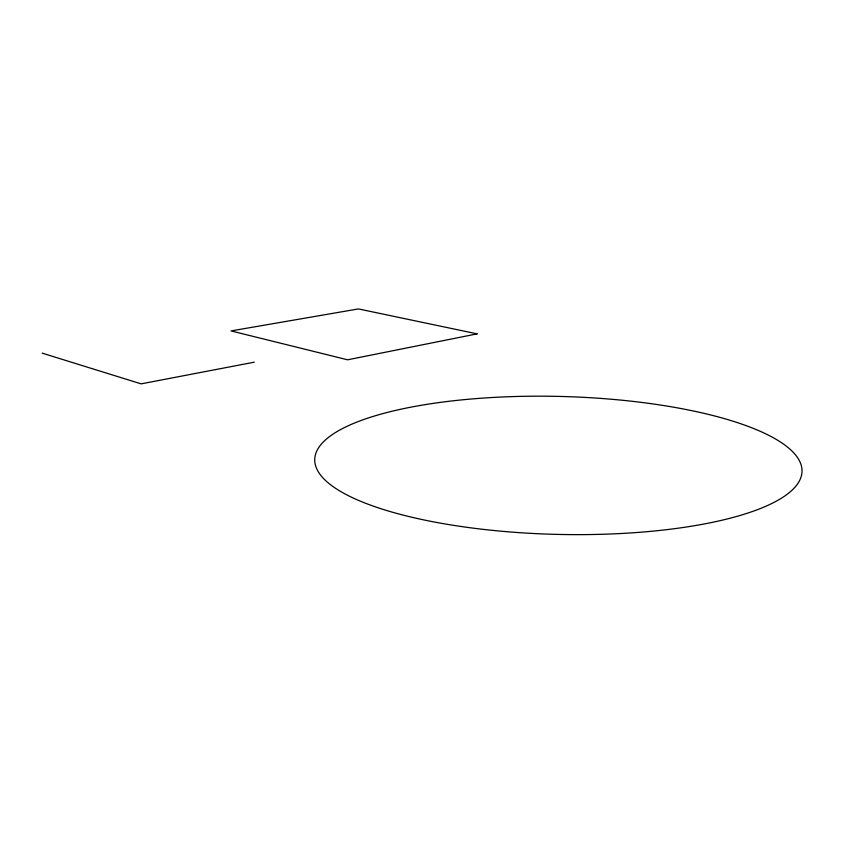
<?xml version="1.0" encoding="UTF-8"?>
<svg xmlns="http://www.w3.org/2000/svg" width="843" height="843" viewBox="0 0 843 843"><rect width="100%" height="100%" fill="white"/><g stroke="black" fill="none" stroke-linecap="round" stroke-linejoin="round"><path stroke-width="1.26" d="M254.27 362.184L141.118 383.86L42.15 353.122M477.117 333.86L347.59 359.803L231.035 330.92L358.433 308.928L477.117 333.86M400.741 514.483A243.701 68.989 1.4 0 0 797.952 483.345A243.701 68.989 1.4 0 0 475.968 398.613A243.701 68.989 1.4 0 0 400.741 514.483"/></g></svg>
